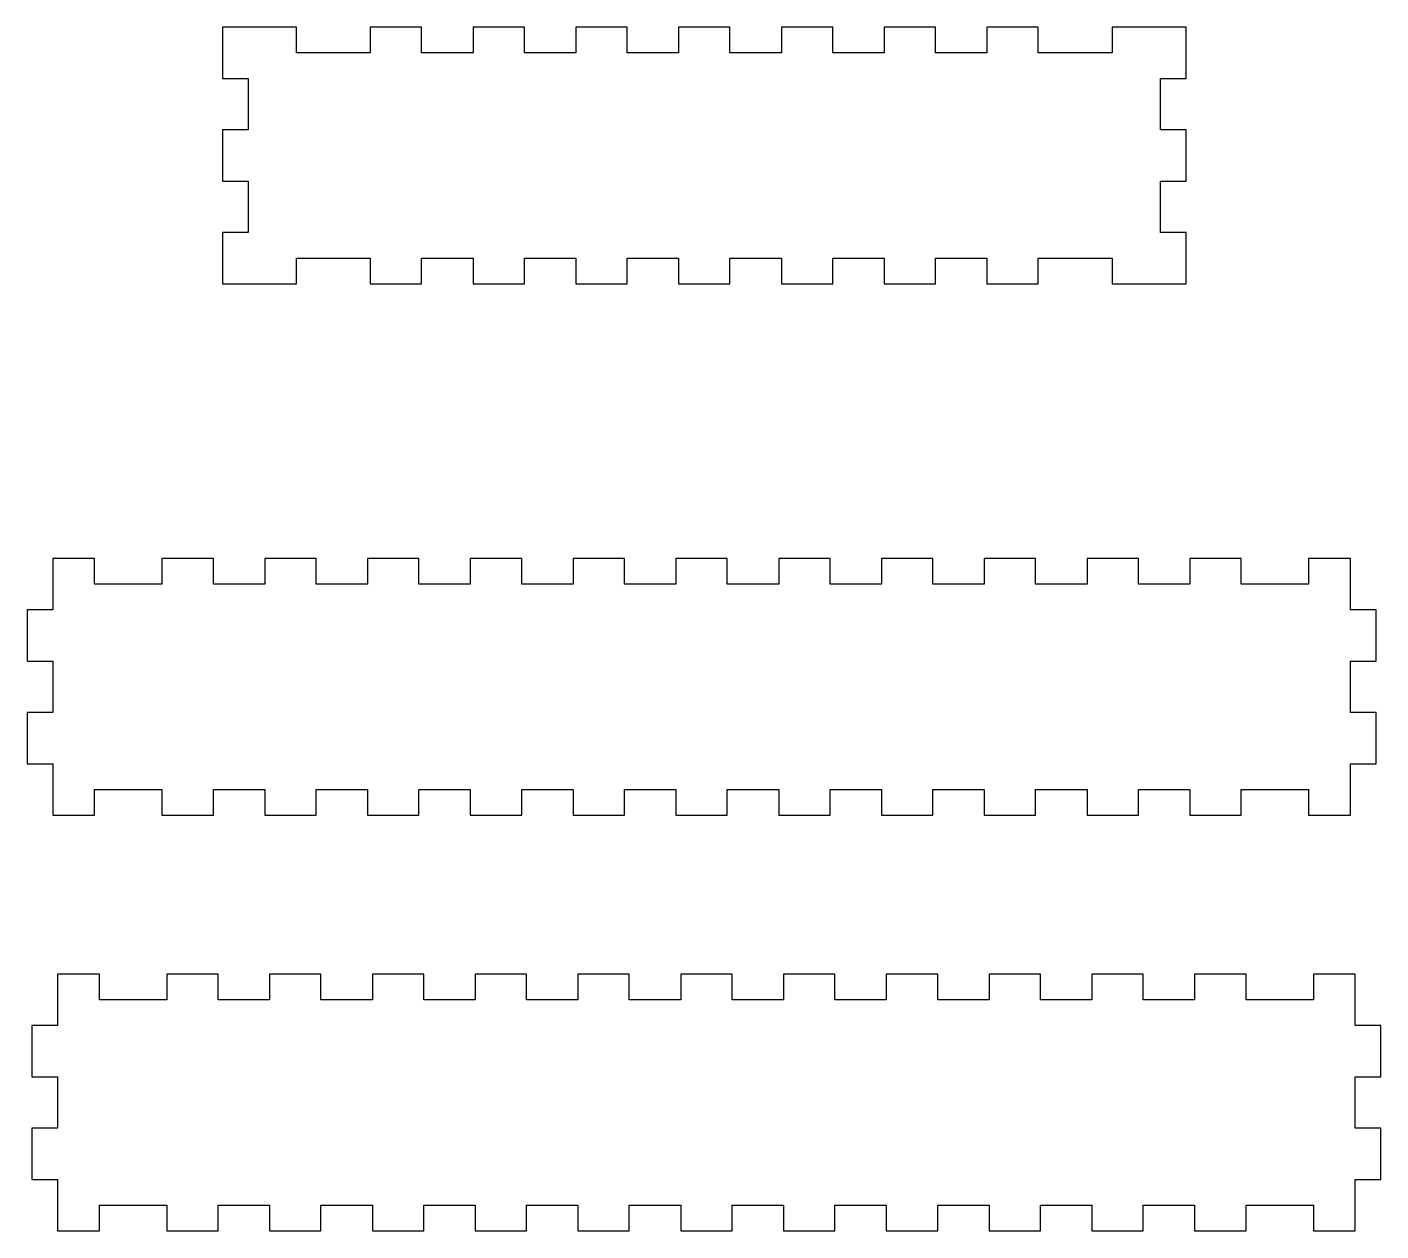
# Model space of a CAD drawing. Header units: millimetres. Extents: x -91 to 100, y -110 to 138.
# Drawn here: x -5.3 to 100.1, y 43.9 to 137.7 of the extents above; entities that cross this region are included whole.
import ezdxf

# ---------------------------------------------------------------- set-up
doc = ezdxf.new("R2010")
doc.units = ezdxf.units.MM
doc.header["$MEASUREMENT"] = 0
doc.layers.add('layer 1', color=7, linetype='Continuous')

msp = doc.modelspace()

# ---------------------------------------------------------------- linework, layer by layer
at = {"layer": 'layer 1', "lineweight": 25}
for points, knots in [([(9.8888, 137.7006), (9.8888, 137.7006), (15.6388, 137.7006), (15.6388, 137.7006), (15.6388, 137.7006), (15.6388, 137.7006), (15.6388, 135.7006), (15.6388, 135.7006), (15.6388, 135.7006), (15.6388, 135.7006), (21.3888, 135.7006), (21.3888, 135.7006), (21.3888, 135.7006), (21.3888, 135.7006), (21.3888, 137.7006), (21.3888, 137.7006), (21.3888, 137.7006), (21.3888, 137.7006), (25.3888, 137.7006), (25.3888, 137.7006), (25.3888, 137.7006), (25.3888, 137.7006), (25.3888, 135.7006), (25.3888, 135.7006), (25.3888, 135.7006), (25.3888, 135.7006), (29.3888, 135.7006), (29.3888, 135.7006), (29.3888, 135.7006), (29.3888, 135.7006), (29.3888, 137.7006), (29.3888, 137.7006), (29.3888, 137.7006), (29.3888, 137.7006), (33.3888, 137.7006), (33.3888, 137.7006), (33.3888, 137.7006), (33.3888, 137.7006), (33.3888, 135.7006), (33.3888, 135.7006), (33.3888, 135.7006), (33.3888, 135.7006), (37.3888, 135.7006), (37.3888, 135.7006), (37.3888, 135.7006), (37.3888, 135.7006), (37.3888, 137.7006), (37.3888, 137.7006), (37.3888, 137.7006), (37.3888, 137.7006), (41.3888, 137.7006), (41.3888, 137.7006), (41.3888, 137.7006), (41.3888, 137.7006), (41.3888, 135.7006), (41.3888, 135.7006), (41.3888, 135.7006), (41.3888, 135.7006), (45.3888, 135.7006), (45.3888, 135.7006), (45.3888, 135.7006), (45.3888, 135.7006), (45.3888, 137.7006), (45.3888, 137.7006), (45.3888, 137.7006), (45.3888, 137.7006), (49.3888, 137.7006), (49.3888, 137.7006), (49.3888, 137.7006), (49.3888, 137.7006), (49.3888, 135.7006), (49.3888, 135.7006), (49.3888, 135.7006), (49.3888, 135.7006), (53.3888, 135.7006), (53.3888, 135.7006), (53.3888, 135.7006), (53.3888, 135.7006), (53.3888, 137.7006), (53.3888, 137.7006), (53.3888, 137.7006), (53.3888, 137.7006), (57.3888, 137.7006), (57.3888, 137.7006), (57.3888, 137.7006), (57.3888, 137.7006), (57.3888, 135.7006), (57.3888, 135.7006), (57.3888, 135.7006), (57.3888, 135.7006), (61.3888, 135.7006), (61.3888, 135.7006), (61.3888, 135.7006), (61.3888, 135.7006), (61.3888, 137.7006), (61.3888, 137.7006), (61.3888, 137.7006), (61.3888, 137.7006), (65.3888, 137.7006), (65.3888, 137.7006), (65.3888, 137.7006), (65.3888, 137.7006), (65.3888, 135.7006), (65.3888, 135.7006), (65.3888, 135.7006), (65.3888, 135.7006), (69.3888, 135.7006), (69.3888, 135.7006), (69.3888, 135.7006), (69.3888, 135.7006), (69.3888, 137.7006), (69.3888, 137.7006), (69.3888, 137.7006), (69.3888, 137.7006), (73.3888, 137.7006), (73.3888, 137.7006), (73.3888, 137.7006), (73.3888, 137.7006), (73.3888, 135.7006), (73.3888, 135.7006), (73.3888, 135.7006), (73.3888, 135.7006), (79.1388, 135.7006), (79.1388, 135.7006), (79.1388, 135.7006), (79.1388, 135.7006), (79.1388, 137.7006), (79.1388, 137.7006), (79.1388, 137.7006), (79.1388, 137.7006), (84.8888, 137.7006), (84.8888, 137.7006), (84.8888, 137.7006), (84.8888, 137.7006), (84.8888, 133.7006), (84.8888, 133.7006), (84.8888, 133.7006), (84.8888, 133.7006), (82.8888, 133.7006), (82.8888, 133.7006), (82.8888, 133.7006), (82.8888, 133.7006), (82.8888, 129.7006), (82.8888, 129.7006), (82.8888, 129.7006), (82.8888, 129.7006), (84.8888, 129.7006), (84.8888, 129.7006), (84.8888, 129.7006), (84.8888, 129.7006), (84.8888, 125.7006), (84.8888, 125.7006), (84.8888, 125.7006), (84.8888, 125.7006), (82.8888, 125.7006), (82.8888, 125.7006), (82.8888, 125.7006), (82.8888, 125.7006), (82.8888, 121.7006), (82.8888, 121.7006), (82.8888, 121.7006), (82.8888, 121.7006), (84.8888, 121.7006), (84.8888, 121.7006), (84.8888, 121.7006), (84.8888, 121.7006), (84.8888, 117.7006), (84.8888, 117.7006), (84.8888, 117.7006), (84.8888, 117.7006), (79.1388, 117.7006), (79.1388, 117.7006), (79.1388, 117.7006), (79.1388, 117.7006), (79.1388, 119.7006), (79.1388, 119.7006), (79.1388, 119.7006), (79.1388, 119.7006), (73.3888, 119.7006), (73.3888, 119.7006), (73.3888, 119.7006), (73.3888, 119.7006), (73.3888, 117.7006), (73.3888, 117.7006), (73.3888, 117.7006), (73.3888, 117.7006), (69.3888, 117.7006), (69.3888, 117.7006), (69.3888, 117.7006), (69.3888, 117.7006), (69.3888, 119.7006), (69.3888, 119.7006), (69.3888, 119.7006), (69.3888, 119.7006), (65.3888, 119.7006), (65.3888, 119.7006), (65.3888, 119.7006), (65.3888, 119.7006), (65.3888, 117.7006), (65.3888, 117.7006), (65.3888, 117.7006), (65.3888, 117.7006), (61.3888, 117.7006), (61.3888, 117.7006), (61.3888, 117.7006), (61.3888, 117.7006), (61.3888, 119.7006), (61.3888, 119.7006), (61.3888, 119.7006), (61.3888, 119.7006), (57.3888, 119.7006), (57.3888, 119.7006), (57.3888, 119.7006), (57.3888, 119.7006), (57.3888, 117.7006), (57.3888, 117.7006), (57.3888, 117.7006), (57.3888, 117.7006), (53.3888, 117.7006), (53.3888, 117.7006), (53.3888, 117.7006), (53.3888, 117.7006), (53.3888, 119.7006), (53.3888, 119.7006), (53.3888, 119.7006), (53.3888, 119.7006), (49.3888, 119.7006), (49.3888, 119.7006), (49.3888, 119.7006), (49.3888, 119.7006), (49.3888, 117.7006), (49.3888, 117.7006), (49.3888, 117.7006), (49.3888, 117.7006), (45.3888, 117.7006), (45.3888, 117.7006), (45.3888, 117.7006), (45.3888, 117.7006), (45.3888, 119.7006), (45.3888, 119.7006), (45.3888, 119.7006), (45.3888, 119.7006), (41.3888, 119.7006), (41.3888, 119.7006), (41.3888, 119.7006), (41.3888, 119.7006), (41.3888, 117.7006), (41.3888, 117.7006), (41.3888, 117.7006), (41.3888, 117.7006), (37.3888, 117.7006), (37.3888, 117.7006), (37.3888, 117.7006), (37.3888, 117.7006), (37.3888, 119.7006), (37.3888, 119.7006), (37.3888, 119.7006), (37.3888, 119.7006), (33.3888, 119.7006), (33.3888, 119.7006), (33.3888, 119.7006), (33.3888, 119.7006), (33.3888, 117.7006), (33.3888, 117.7006), (33.3888, 117.7006), (33.3888, 117.7006), (29.3888, 117.7006), (29.3888, 117.7006), (29.3888, 117.7006), (29.3888, 117.7006), (29.3888, 119.7006), (29.3888, 119.7006), (29.3888, 119.7006), (29.3888, 119.7006), (25.3888, 119.7006), (25.3888, 119.7006), (25.3888, 119.7006), (25.3888, 119.7006), (25.3888, 117.7006), (25.3888, 117.7006), (25.3888, 117.7006), (25.3888, 117.7006), (21.3888, 117.7006), (21.3888, 117.7006), (21.3888, 117.7006), (21.3888, 117.7006), (21.3888, 119.7006), (21.3888, 119.7006), (21.3888, 119.7006), (21.3888, 119.7006), (15.6388, 119.7006), (15.6388, 119.7006), (15.6388, 119.7006), (15.6388, 119.7006), (15.6388, 117.7006), (15.6388, 117.7006), (15.6388, 117.7006), (15.6388, 117.7006), (9.8888, 117.7006), (9.8888, 117.7006), (9.8888, 117.7006), (9.8888, 117.7006), (9.8888, 121.7006), (9.8888, 121.7006), (9.8888, 121.7006), (9.8888, 121.7006), (11.8888, 121.7006), (11.8888, 121.7006), (11.8888, 121.7006), (11.8888, 121.7006), (11.8888, 125.7006), (11.8888, 125.7006), (11.8888, 125.7006), (11.8888, 125.7006), (9.8888, 125.7006), (9.8888, 125.7006), (9.8888, 125.7006), (9.8888, 125.7006), (9.8888, 129.7006), (9.8888, 129.7006), (9.8888, 129.7006), (9.8888, 129.7006), (11.8888, 129.7006), (11.8888, 129.7006), (11.8888, 129.7006), (11.8888, 129.7006), (11.8888, 133.7006), (11.8888, 133.7006), (11.8888, 133.7006), (11.8888, 133.7006), (9.8888, 133.7006), (9.8888, 133.7006), (9.8888, 133.7006), (9.8888, 133.7006), (9.8888, 137.7006), (9.8888, 137.7006)], [0, 0, 0, 0, 0.01190476, 0.01190476, 0.01190476, 0.01190476, 0.02380952, 0.02380952, 0.02380952, 0.02380952, 0.03571429, 0.03571429, 0.03571429, 0.03571429, 0.04761905, 0.04761905, 0.04761905, 0.04761905, 0.05952381, 0.05952381, 0.05952381, 0.05952381, 0.07142857, 0.07142857, 0.07142857, 0.07142857, 0.08333333, 0.08333333, 0.08333333, 0.08333333, 0.0952381, 0.0952381, 0.0952381, 0.0952381, 0.10714286, 0.10714286, 0.10714286, 0.10714286, 0.11904762, 0.11904762, 0.11904762, 0.11904762, 0.13095238, 0.13095238, 0.13095238, 0.13095238, 0.14285714, 0.14285714, 0.14285714, 0.14285714, 0.1547619, 0.1547619, 0.1547619, 0.1547619, 0.16666667, 0.16666667, 0.16666667, 0.16666667, 0.17857143, 0.17857143, 0.17857143, 0.17857143, 0.19047619, 0.19047619, 0.19047619, 0.19047619, 0.20238095, 0.20238095, 0.20238095, 0.20238095, 0.21428571, 0.21428571, 0.21428571, 0.21428571, 0.22619048, 0.22619048, 0.22619048, 0.22619048, 0.23809524, 0.23809524, 0.23809524, 0.23809524, 0.25, 0.25, 0.25, 0.25, 0.26190476, 0.26190476, 0.26190476, 0.26190476, 0.27380952, 0.27380952, 0.27380952, 0.27380952, 0.28571429, 0.28571429, 0.28571429, 0.28571429, 0.29761905, 0.29761905, 0.29761905, 0.29761905, 0.30952381, 0.30952381, 0.30952381, 0.30952381, 0.32142857, 0.32142857, 0.32142857, 0.32142857, 0.33333333, 0.33333333, 0.33333333, 0.33333333, 0.3452381, 0.3452381, 0.3452381, 0.3452381, 0.35714286, 0.35714286, 0.35714286, 0.35714286, 0.36904762, 0.36904762, 0.36904762, 0.36904762, 0.38095238, 0.38095238, 0.38095238, 0.38095238, 0.39285714, 0.39285714, 0.39285714, 0.39285714, 0.4047619, 0.4047619, 0.4047619, 0.4047619, 0.41666667, 0.41666667, 0.41666667, 0.41666667, 0.42857143, 0.42857143, 0.42857143, 0.42857143, 0.44047619, 0.44047619, 0.44047619, 0.44047619, 0.45238095, 0.45238095, 0.45238095, 0.45238095, 0.46428571, 0.46428571, 0.46428571, 0.46428571, 0.47619048, 0.47619048, 0.47619048, 0.47619048, 0.48809524, 0.48809524, 0.48809524, 0.48809524, 0.5, 0.5, 0.5, 0.5, 0.51190476, 0.51190476, 0.51190476, 0.51190476, 0.52380952, 0.52380952, 0.52380952, 0.52380952, 0.53571429, 0.53571429, 0.53571429, 0.53571429, 0.54761905, 0.54761905, 0.54761905, 0.54761905, 0.55952381, 0.55952381, 0.55952381, 0.55952381, 0.57142857, 0.57142857, 0.57142857, 0.57142857, 0.58333333, 0.58333333, 0.58333333, 0.58333333, 0.5952381, 0.5952381, 0.5952381, 0.5952381, 0.60714286, 0.60714286, 0.60714286, 0.60714286, 0.61904762, 0.61904762, 0.61904762, 0.61904762, 0.63095238, 0.63095238, 0.63095238, 0.63095238, 0.64285714, 0.64285714, 0.64285714, 0.64285714, 0.6547619, 0.6547619, 0.6547619, 0.6547619, 0.66666667, 0.66666667, 0.66666667, 0.66666667, 0.67857143, 0.67857143, 0.67857143, 0.67857143, 0.69047619, 0.69047619, 0.69047619, 0.69047619, 0.70238095, 0.70238095, 0.70238095, 0.70238095, 0.71428571, 0.71428571, 0.71428571, 0.71428571, 0.72619048, 0.72619048, 0.72619048, 0.72619048, 0.73809524, 0.73809524, 0.73809524, 0.73809524, 0.75, 0.75, 0.75, 0.75, 0.76190476, 0.76190476, 0.76190476, 0.76190476, 0.77380952, 0.77380952, 0.77380952, 0.77380952, 0.78571429, 0.78571429, 0.78571429, 0.78571429, 0.79761905, 0.79761905, 0.79761905, 0.79761905, 0.80952381, 0.80952381, 0.80952381, 0.80952381, 0.82142857, 0.82142857, 0.82142857, 0.82142857, 0.83333333, 0.83333333, 0.83333333, 0.83333333, 0.8452381, 0.8452381, 0.8452381, 0.8452381, 0.85714286, 0.85714286, 0.85714286, 0.85714286, 0.86904762, 0.86904762, 0.86904762, 0.86904762, 0.88095238, 0.88095238, 0.88095238, 0.88095238, 0.89285714, 0.89285714, 0.89285714, 0.89285714, 0.9047619, 0.9047619, 0.9047619, 0.9047619, 0.91666667, 0.91666667, 0.91666667, 0.91666667, 0.92857143, 0.92857143, 0.92857143, 0.92857143, 0.94047619, 0.94047619, 0.94047619, 0.94047619, 0.95238095, 0.95238095, 0.95238095, 0.95238095, 0.96428571, 0.96428571, 0.96428571, 0.96428571, 0.97619048, 0.97619048, 0.97619048, 0.97619048, 0.98809524, 0.98809524, 0.98809524, 0.98809524, 1, 1, 1, 1]), ([(-3.3199, 96.3198), (-3.3199, 96.3198), (-0.0699, 96.3198), (-0.0699, 96.3198), (-0.0699, 96.3198), (-0.0699, 96.3198), (-0.0699, 94.3198), (-0.0699, 94.3198), (-0.0699, 94.3198), (-0.0699, 94.3198), (5.1801, 94.3198), (5.1801, 94.3198), (5.1801, 94.3198), (5.1801, 94.3198), (5.1801, 96.3198), (5.1801, 96.3198), (5.1801, 96.3198), (5.1801, 96.3198), (9.1801, 96.3198), (9.1801, 96.3198), (9.1801, 96.3198), (9.1801, 96.3198), (9.1801, 94.3198), (9.1801, 94.3198), (9.1801, 94.3198), (9.1801, 94.3198), (13.1801, 94.3198), (13.1801, 94.3198), (13.1801, 94.3198), (13.1801, 94.3198), (13.1801, 96.3198), (13.1801, 96.3198), (13.1801, 96.3198), (13.1801, 96.3198), (17.1801, 96.3198), (17.1801, 96.3198), (17.1801, 96.3198), (17.1801, 96.3198), (17.1801, 94.3198), (17.1801, 94.3198), (17.1801, 94.3198), (17.1801, 94.3198), (21.1801, 94.3198), (21.1801, 94.3198), (21.1801, 94.3198), (21.1801, 94.3198), (21.1801, 96.3198), (21.1801, 96.3198), (21.1801, 96.3198), (21.1801, 96.3198), (25.1801, 96.3198), (25.1801, 96.3198), (25.1801, 96.3198), (25.1801, 96.3198), (25.1801, 94.3198), (25.1801, 94.3198), (25.1801, 94.3198), (25.1801, 94.3198), (29.1801, 94.3198), (29.1801, 94.3198), (29.1801, 94.3198), (29.1801, 94.3198), (29.1801, 96.3198), (29.1801, 96.3198), (29.1801, 96.3198), (29.1801, 96.3198), (33.1801, 96.3198), (33.1801, 96.3198), (33.1801, 96.3198), (33.1801, 96.3198), (33.1801, 94.3198), (33.1801, 94.3198), (33.1801, 94.3198), (33.1801, 94.3198), (37.1801, 94.3198), (37.1801, 94.3198), (37.1801, 94.3198), (37.1801, 94.3198), (37.1801, 96.3198), (37.1801, 96.3198), (37.1801, 96.3198), (37.1801, 96.3198), (41.1801, 96.3198), (41.1801, 96.3198), (41.1801, 96.3198), (41.1801, 96.3198), (41.1801, 94.3198), (41.1801, 94.3198), (41.1801, 94.3198), (41.1801, 94.3198), (45.1801, 94.3198), (45.1801, 94.3198), (45.1801, 94.3198), (45.1801, 94.3198), (45.1801, 96.3198), (45.1801, 96.3198), (45.1801, 96.3198), (45.1801, 96.3198), (49.1801, 96.3198), (49.1801, 96.3198), (49.1801, 96.3198), (49.1801, 96.3198), (49.1801, 94.3198), (49.1801, 94.3198), (49.1801, 94.3198), (49.1801, 94.3198), (53.1801, 94.3198), (53.1801, 94.3198), (53.1801, 94.3198), (53.1801, 94.3198), (53.1801, 96.3198), (53.1801, 96.3198), (53.1801, 96.3198), (53.1801, 96.3198), (57.1801, 96.3198), (57.1801, 96.3198), (57.1801, 96.3198), (57.1801, 96.3198), (57.1801, 94.3198), (57.1801, 94.3198), (57.1801, 94.3198), (57.1801, 94.3198), (61.1801, 94.3198), (61.1801, 94.3198), (61.1801, 94.3198), (61.1801, 94.3198), (61.1801, 96.3198), (61.1801, 96.3198), (61.1801, 96.3198), (61.1801, 96.3198), (65.1801, 96.3198), (65.1801, 96.3198), (65.1801, 96.3198), (65.1801, 96.3198), (65.1801, 94.3198), (65.1801, 94.3198), (65.1801, 94.3198), (65.1801, 94.3198), (69.1801, 94.3198), (69.1801, 94.3198), (69.1801, 94.3198), (69.1801, 94.3198), (69.1801, 96.3198), (69.1801, 96.3198), (69.1801, 96.3198), (69.1801, 96.3198), (73.1801, 96.3198), (73.1801, 96.3198), (73.1801, 96.3198), (73.1801, 96.3198), (73.1801, 94.3198), (73.1801, 94.3198), (73.1801, 94.3198), (73.1801, 94.3198), (77.1801, 94.3198), (77.1801, 94.3198), (77.1801, 94.3198), (77.1801, 94.3198), (77.1801, 96.3198), (77.1801, 96.3198), (77.1801, 96.3198), (77.1801, 96.3198), (81.1801, 96.3198), (81.1801, 96.3198), (81.1801, 96.3198), (81.1801, 96.3198), (81.1801, 94.3198), (81.1801, 94.3198), (81.1801, 94.3198), (81.1801, 94.3198), (85.1801, 94.3198), (85.1801, 94.3198), (85.1801, 94.3198), (85.1801, 94.3198), (85.1801, 96.3198), (85.1801, 96.3198), (85.1801, 96.3198), (85.1801, 96.3198), (89.1801, 96.3198), (89.1801, 96.3198), (89.1801, 96.3198), (89.1801, 96.3198), (89.1801, 94.3198), (89.1801, 94.3198), (89.1801, 94.3198), (89.1801, 94.3198), (94.4301, 94.3198), (94.4301, 94.3198), (94.4301, 94.3198), (94.4301, 94.3198), (94.4301, 96.3198), (94.4301, 96.3198), (94.4301, 96.3198), (94.4301, 96.3198), (97.6801, 96.3198), (97.6801, 96.3198), (97.6801, 96.3198), (97.6801, 96.3198), (97.6801, 92.3198), (97.6801, 92.3198), (97.6801, 92.3198), (97.6801, 92.3198), (99.6801, 92.3198), (99.6801, 92.3198), (99.6801, 92.3198), (99.6801, 92.3198), (99.6801, 88.3198), (99.6801, 88.3198), (99.6801, 88.3198), (99.6801, 88.3198), (97.6801, 88.3198), (97.6801, 88.3198), (97.6801, 88.3198), (97.6801, 88.3198), (97.6801, 84.3198), (97.6801, 84.3198), (97.6801, 84.3198), (97.6801, 84.3198), (99.6801, 84.3198), (99.6801, 84.3198), (99.6801, 84.3198), (99.6801, 84.3198), (99.6801, 80.3198), (99.6801, 80.3198), (99.6801, 80.3198), (99.6801, 80.3198), (97.6801, 80.3198), (97.6801, 80.3198), (97.6801, 80.3198), (97.6801, 80.3198), (97.6801, 76.3198), (97.6801, 76.3198), (97.6801, 76.3198), (97.6801, 76.3198), (94.4301, 76.3198), (94.4301, 76.3198), (94.4301, 76.3198), (94.4301, 76.3198), (94.4301, 78.3198), (94.4301, 78.3198), (94.4301, 78.3198), (94.4301, 78.3198), (89.1801, 78.3198), (89.1801, 78.3198), (89.1801, 78.3198), (89.1801, 78.3198), (89.1801, 76.3198), (89.1801, 76.3198), (89.1801, 76.3198), (89.1801, 76.3198), (85.1801, 76.3198), (85.1801, 76.3198), (85.1801, 76.3198), (85.1801, 76.3198), (85.1801, 78.3198), (85.1801, 78.3198), (85.1801, 78.3198), (85.1801, 78.3198), (81.1801, 78.3198), (81.1801, 78.3198), (81.1801, 78.3198), (81.1801, 78.3198), (81.1801, 76.3198), (81.1801, 76.3198), (81.1801, 76.3198), (81.1801, 76.3198), (77.1801, 76.3198), (77.1801, 76.3198), (77.1801, 76.3198), (77.1801, 76.3198), (77.1801, 78.3198), (77.1801, 78.3198), (77.1801, 78.3198), (77.1801, 78.3198), (73.1801, 78.3198), (73.1801, 78.3198), (73.1801, 78.3198), (73.1801, 78.3198), (73.1801, 76.3198), (73.1801, 76.3198), (73.1801, 76.3198), (73.1801, 76.3198), (69.1801, 76.3198), (69.1801, 76.3198), (69.1801, 76.3198), (69.1801, 76.3198), (69.1801, 78.3198), (69.1801, 78.3198), (69.1801, 78.3198), (69.1801, 78.3198), (65.1801, 78.3198), (65.1801, 78.3198), (65.1801, 78.3198), (65.1801, 78.3198), (65.1801, 76.3198), (65.1801, 76.3198), (65.1801, 76.3198), (65.1801, 76.3198), (61.1801, 76.3198), (61.1801, 76.3198), (61.1801, 76.3198), (61.1801, 76.3198), (61.1801, 78.3198), (61.1801, 78.3198), (61.1801, 78.3198), (61.1801, 78.3198), (57.1801, 78.3198), (57.1801, 78.3198), (57.1801, 78.3198), (57.1801, 78.3198), (57.1801, 76.3198), (57.1801, 76.3198), (57.1801, 76.3198), (57.1801, 76.3198), (53.1801, 76.3198), (53.1801, 76.3198), (53.1801, 76.3198), (53.1801, 76.3198), (53.1801, 78.3198), (53.1801, 78.3198), (53.1801, 78.3198), (53.1801, 78.3198), (49.1801, 78.3198), (49.1801, 78.3198), (49.1801, 78.3198), (49.1801, 78.3198), (49.1801, 76.3198), (49.1801, 76.3198), (49.1801, 76.3198), (49.1801, 76.3198), (45.1801, 76.3198), (45.1801, 76.3198), (45.1801, 76.3198), (45.1801, 76.3198), (45.1801, 78.3198), (45.1801, 78.3198), (45.1801, 78.3198), (45.1801, 78.3198), (41.1801, 78.3198), (41.1801, 78.3198), (41.1801, 78.3198), (41.1801, 78.3198), (41.1801, 76.3198), (41.1801, 76.3198), (41.1801, 76.3198), (41.1801, 76.3198), (37.1801, 76.3198), (37.1801, 76.3198), (37.1801, 76.3198), (37.1801, 76.3198), (37.1801, 78.3198), (37.1801, 78.3198), (37.1801, 78.3198), (37.1801, 78.3198), (33.1801, 78.3198), (33.1801, 78.3198), (33.1801, 78.3198), (33.1801, 78.3198), (33.1801, 76.3198), (33.1801, 76.3198), (33.1801, 76.3198), (33.1801, 76.3198), (29.1801, 76.3198), (29.1801, 76.3198), (29.1801, 76.3198), (29.1801, 76.3198), (29.1801, 78.3198), (29.1801, 78.3198), (29.1801, 78.3198), (29.1801, 78.3198), (25.1801, 78.3198), (25.1801, 78.3198), (25.1801, 78.3198), (25.1801, 78.3198), (25.1801, 76.3198), (25.1801, 76.3198), (25.1801, 76.3198), (25.1801, 76.3198), (21.1801, 76.3198), (21.1801, 76.3198), (21.1801, 76.3198), (21.1801, 76.3198), (21.1801, 78.3198), (21.1801, 78.3198), (21.1801, 78.3198), (21.1801, 78.3198), (17.1801, 78.3198), (17.1801, 78.3198), (17.1801, 78.3198), (17.1801, 78.3198), (17.1801, 76.3198), (17.1801, 76.3198), (17.1801, 76.3198), (17.1801, 76.3198), (13.1801, 76.3198), (13.1801, 76.3198), (13.1801, 76.3198), (13.1801, 76.3198), (13.1801, 78.3198), (13.1801, 78.3198), (13.1801, 78.3198), (13.1801, 78.3198), (9.1801, 78.3198), (9.1801, 78.3198), (9.1801, 78.3198), (9.1801, 78.3198), (9.1801, 76.3198), (9.1801, 76.3198), (9.1801, 76.3198), (9.1801, 76.3198), (5.1801, 76.3198), (5.1801, 76.3198), (5.1801, 76.3198), (5.1801, 76.3198), (5.1801, 78.3198), (5.1801, 78.3198), (5.1801, 78.3198), (5.1801, 78.3198), (-0.0699, 78.3198), (-0.0699, 78.3198), (-0.0699, 78.3198), (-0.0699, 78.3198), (-0.0699, 76.3198), (-0.0699, 76.3198), (-0.0699, 76.3198), (-0.0699, 76.3198), (-3.3199, 76.3198), (-3.3199, 76.3198), (-3.3199, 76.3198), (-3.3199, 76.3198), (-3.3199, 80.3198), (-3.3199, 80.3198), (-3.3199, 80.3198), (-3.3199, 80.3198), (-5.3199, 80.3198), (-5.3199, 80.3198), (-5.3199, 80.3198), (-5.3199, 80.3198), (-5.3199, 84.3198), (-5.3199, 84.3198), (-5.3199, 84.3198), (-5.3199, 84.3198), (-3.3199, 84.3198), (-3.3199, 84.3198), (-3.3199, 84.3198), (-3.3199, 84.3198), (-3.3199, 88.3198), (-3.3199, 88.3198), (-3.3199, 88.3198), (-3.3199, 88.3198), (-5.3199, 88.3198), (-5.3199, 88.3198), (-5.3199, 88.3198), (-5.3199, 88.3198), (-5.3199, 92.3198), (-5.3199, 92.3198), (-5.3199, 92.3198), (-5.3199, 92.3198), (-3.3199, 92.3198), (-3.3199, 92.3198), (-3.3199, 92.3198), (-3.3199, 92.3198), (-3.3199, 96.3198), (-3.3199, 96.3198)], [0, 0, 0, 0, 0.00862069, 0.00862069, 0.00862069, 0.00862069, 0.01724138, 0.01724138, 0.01724138, 0.01724138, 0.02586207, 0.02586207, 0.02586207, 0.02586207, 0.03448276, 0.03448276, 0.03448276, 0.03448276, 0.04310345, 0.04310345, 0.04310345, 0.04310345, 0.05172414, 0.05172414, 0.05172414, 0.05172414, 0.06034483, 0.06034483, 0.06034483, 0.06034483, 0.06896552, 0.06896552, 0.06896552, 0.06896552, 0.07758621, 0.07758621, 0.07758621, 0.07758621, 0.0862069, 0.0862069, 0.0862069, 0.0862069, 0.09482759, 0.09482759, 0.09482759, 0.09482759, 0.10344828, 0.10344828, 0.10344828, 0.10344828, 0.11206897, 0.11206897, 0.11206897, 0.11206897, 0.12068966, 0.12068966, 0.12068966, 0.12068966, 0.12931034, 0.12931034, 0.12931034, 0.12931034, 0.13793103, 0.13793103, 0.13793103, 0.13793103, 0.14655172, 0.14655172, 0.14655172, 0.14655172, 0.15517241, 0.15517241, 0.15517241, 0.15517241, 0.1637931, 0.1637931, 0.1637931, 0.1637931, 0.17241379, 0.17241379, 0.17241379, 0.17241379, 0.18103448, 0.18103448, 0.18103448, 0.18103448, 0.18965517, 0.18965517, 0.18965517, 0.18965517, 0.19827586, 0.19827586, 0.19827586, 0.19827586, 0.20689655, 0.20689655, 0.20689655, 0.20689655, 0.21551724, 0.21551724, 0.21551724, 0.21551724, 0.22413793, 0.22413793, 0.22413793, 0.22413793, 0.23275862, 0.23275862, 0.23275862, 0.23275862, 0.24137931, 0.24137931, 0.24137931, 0.24137931, 0.25, 0.25, 0.25, 0.25, 0.25862069, 0.25862069, 0.25862069, 0.25862069, 0.26724138, 0.26724138, 0.26724138, 0.26724138, 0.27586207, 0.27586207, 0.27586207, 0.27586207, 0.28448276, 0.28448276, 0.28448276, 0.28448276, 0.29310345, 0.29310345, 0.29310345, 0.29310345, 0.30172414, 0.30172414, 0.30172414, 0.30172414, 0.31034483, 0.31034483, 0.31034483, 0.31034483, 0.31896552, 0.31896552, 0.31896552, 0.31896552, 0.32758621, 0.32758621, 0.32758621, 0.32758621, 0.3362069, 0.3362069, 0.3362069, 0.3362069, 0.34482759, 0.34482759, 0.34482759, 0.34482759, 0.35344828, 0.35344828, 0.35344828, 0.35344828, 0.36206897, 0.36206897, 0.36206897, 0.36206897, 0.37068966, 0.37068966, 0.37068966, 0.37068966, 0.37931034, 0.37931034, 0.37931034, 0.37931034, 0.38793103, 0.38793103, 0.38793103, 0.38793103, 0.39655172, 0.39655172, 0.39655172, 0.39655172, 0.40517241, 0.40517241, 0.40517241, 0.40517241, 0.4137931, 0.4137931, 0.4137931, 0.4137931, 0.42241379, 0.42241379, 0.42241379, 0.42241379, 0.43103448, 0.43103448, 0.43103448, 0.43103448, 0.43965517, 0.43965517, 0.43965517, 0.43965517, 0.44827586, 0.44827586, 0.44827586, 0.44827586, 0.45689655, 0.45689655, 0.45689655, 0.45689655, 0.46551724, 0.46551724, 0.46551724, 0.46551724, 0.47413793, 0.47413793, 0.47413793, 0.47413793, 0.48275862, 0.48275862, 0.48275862, 0.48275862, 0.49137931, 0.49137931, 0.49137931, 0.49137931, 0.5, 0.5, 0.5, 0.5, 0.50862069, 0.50862069, 0.50862069, 0.50862069, 0.51724138, 0.51724138, 0.51724138, 0.51724138, 0.52586207, 0.52586207, 0.52586207, 0.52586207, 0.53448276, 0.53448276, 0.53448276, 0.53448276, 0.54310345, 0.54310345, 0.54310345, 0.54310345, 0.55172414, 0.55172414, 0.55172414, 0.55172414, 0.56034483, 0.56034483, 0.56034483, 0.56034483, 0.56896552, 0.56896552, 0.56896552, 0.56896552, 0.57758621, 0.57758621, 0.57758621, 0.57758621, 0.5862069, 0.5862069, 0.5862069, 0.5862069, 0.59482759, 0.59482759, 0.59482759, 0.59482759, 0.60344828, 0.60344828, 0.60344828, 0.60344828, 0.61206897, 0.61206897, 0.61206897, 0.61206897, 0.62068966, 0.62068966, 0.62068966, 0.62068966, 0.62931034, 0.62931034, 0.62931034, 0.62931034, 0.63793103, 0.63793103, 0.63793103, 0.63793103, 0.64655172, 0.64655172, 0.64655172, 0.64655172, 0.65517241, 0.65517241, 0.65517241, 0.65517241, 0.6637931, 0.6637931, 0.6637931, 0.6637931, 0.67241379, 0.67241379, 0.67241379, 0.67241379, 0.68103448, 0.68103448, 0.68103448, 0.68103448, 0.68965517, 0.68965517, 0.68965517, 0.68965517, 0.69827586, 0.69827586, 0.69827586, 0.69827586, 0.70689655, 0.70689655, 0.70689655, 0.70689655, 0.71551724, 0.71551724, 0.71551724, 0.71551724, 0.72413793, 0.72413793, 0.72413793, 0.72413793, 0.73275862, 0.73275862, 0.73275862, 0.73275862, 0.74137931, 0.74137931, 0.74137931, 0.74137931, 0.75, 0.75, 0.75, 0.75, 0.75862069, 0.75862069, 0.75862069, 0.75862069, 0.76724138, 0.76724138, 0.76724138, 0.76724138, 0.77586207, 0.77586207, 0.77586207, 0.77586207, 0.78448276, 0.78448276, 0.78448276, 0.78448276, 0.79310345, 0.79310345, 0.79310345, 0.79310345, 0.80172414, 0.80172414, 0.80172414, 0.80172414, 0.81034483, 0.81034483, 0.81034483, 0.81034483, 0.81896552, 0.81896552, 0.81896552, 0.81896552, 0.82758621, 0.82758621, 0.82758621, 0.82758621, 0.8362069, 0.8362069, 0.8362069, 0.8362069, 0.84482759, 0.84482759, 0.84482759, 0.84482759, 0.85344828, 0.85344828, 0.85344828, 0.85344828, 0.86206897, 0.86206897, 0.86206897, 0.86206897, 0.87068966, 0.87068966, 0.87068966, 0.87068966, 0.87931034, 0.87931034, 0.87931034, 0.87931034, 0.88793103, 0.88793103, 0.88793103, 0.88793103, 0.89655172, 0.89655172, 0.89655172, 0.89655172, 0.90517241, 0.90517241, 0.90517241, 0.90517241, 0.9137931, 0.9137931, 0.9137931, 0.9137931, 0.92241379, 0.92241379, 0.92241379, 0.92241379, 0.93103448, 0.93103448, 0.93103448, 0.93103448, 0.93965517, 0.93965517, 0.93965517, 0.93965517, 0.94827586, 0.94827586, 0.94827586, 0.94827586, 0.95689655, 0.95689655, 0.95689655, 0.95689655, 0.96551724, 0.96551724, 0.96551724, 0.96551724, 0.97413793, 0.97413793, 0.97413793, 0.97413793, 0.98275862, 0.98275862, 0.98275862, 0.98275862, 0.99137931, 0.99137931, 0.99137931, 0.99137931, 1, 1, 1, 1]), ([(-2.9455, 63.9454), (-2.9455, 63.9454), (0.3045, 63.9454), (0.3045, 63.9454), (0.3045, 63.9454), (0.3045, 63.9454), (0.3045, 61.9454), (0.3045, 61.9454), (0.3045, 61.9454), (0.3045, 61.9454), (5.5545, 61.9454), (5.5545, 61.9454), (5.5545, 61.9454), (5.5545, 61.9454), (5.5545, 63.9454), (5.5545, 63.9454), (5.5545, 63.9454), (5.5545, 63.9454), (9.5545, 63.9454), (9.5545, 63.9454), (9.5545, 63.9454), (9.5545, 63.9454), (9.5545, 61.9454), (9.5545, 61.9454), (9.5545, 61.9454), (9.5545, 61.9454), (13.5545, 61.9454), (13.5545, 61.9454), (13.5545, 61.9454), (13.5545, 61.9454), (13.5545, 63.9454), (13.5545, 63.9454), (13.5545, 63.9454), (13.5545, 63.9454), (17.5545, 63.9454), (17.5545, 63.9454), (17.5545, 63.9454), (17.5545, 63.9454), (17.5545, 61.9454), (17.5545, 61.9454), (17.5545, 61.9454), (17.5545, 61.9454), (21.5545, 61.9454), (21.5545, 61.9454), (21.5545, 61.9454), (21.5545, 61.9454), (21.5545, 63.9454), (21.5545, 63.9454), (21.5545, 63.9454), (21.5545, 63.9454), (25.5545, 63.9454), (25.5545, 63.9454), (25.5545, 63.9454), (25.5545, 63.9454), (25.5545, 61.9454), (25.5545, 61.9454), (25.5545, 61.9454), (25.5545, 61.9454), (29.5545, 61.9454), (29.5545, 61.9454), (29.5545, 61.9454), (29.5545, 61.9454), (29.5545, 63.9454), (29.5545, 63.9454), (29.5545, 63.9454), (29.5545, 63.9454), (33.5545, 63.9454), (33.5545, 63.9454), (33.5545, 63.9454), (33.5545, 63.9454), (33.5545, 61.9454), (33.5545, 61.9454), (33.5545, 61.9454), (33.5545, 61.9454), (37.5545, 61.9454), (37.5545, 61.9454), (37.5545, 61.9454), (37.5545, 61.9454), (37.5545, 63.9454), (37.5545, 63.9454), (37.5545, 63.9454), (37.5545, 63.9454), (41.5545, 63.9454), (41.5545, 63.9454), (41.5545, 63.9454), (41.5545, 63.9454), (41.5545, 61.9454), (41.5545, 61.9454), (41.5545, 61.9454), (41.5545, 61.9454), (45.5545, 61.9454), (45.5545, 61.9454), (45.5545, 61.9454), (45.5545, 61.9454), (45.5545, 63.9454), (45.5545, 63.9454), (45.5545, 63.9454), (45.5545, 63.9454), (49.5545, 63.9454), (49.5545, 63.9454), (49.5545, 63.9454), (49.5545, 63.9454), (49.5545, 61.9454), (49.5545, 61.9454), (49.5545, 61.9454), (49.5545, 61.9454), (53.5545, 61.9454), (53.5545, 61.9454), (53.5545, 61.9454), (53.5545, 61.9454), (53.5545, 63.9454), (53.5545, 63.9454), (53.5545, 63.9454), (53.5545, 63.9454), (57.5545, 63.9454), (57.5545, 63.9454), (57.5545, 63.9454), (57.5545, 63.9454), (57.5545, 61.9454), (57.5545, 61.9454), (57.5545, 61.9454), (57.5545, 61.9454), (61.5545, 61.9454), (61.5545, 61.9454), (61.5545, 61.9454), (61.5545, 61.9454), (61.5545, 63.9454), (61.5545, 63.9454), (61.5545, 63.9454), (61.5545, 63.9454), (65.5545, 63.9454), (65.5545, 63.9454), (65.5545, 63.9454), (65.5545, 63.9454), (65.5545, 61.9454), (65.5545, 61.9454), (65.5545, 61.9454), (65.5545, 61.9454), (69.5545, 61.9454), (69.5545, 61.9454), (69.5545, 61.9454), (69.5545, 61.9454), (69.5545, 63.9454), (69.5545, 63.9454), (69.5545, 63.9454), (69.5545, 63.9454), (73.5545, 63.9454), (73.5545, 63.9454), (73.5545, 63.9454), (73.5545, 63.9454), (73.5545, 61.9454), (73.5545, 61.9454), (73.5545, 61.9454), (73.5545, 61.9454), (77.5545, 61.9454), (77.5545, 61.9454), (77.5545, 61.9454), (77.5545, 61.9454), (77.5545, 63.9454), (77.5545, 63.9454), (77.5545, 63.9454), (77.5545, 63.9454), (81.5545, 63.9454), (81.5545, 63.9454), (81.5545, 63.9454), (81.5545, 63.9454), (81.5545, 61.9454), (81.5545, 61.9454), (81.5545, 61.9454), (81.5545, 61.9454), (85.5545, 61.9454), (85.5545, 61.9454), (85.5545, 61.9454), (85.5545, 61.9454), (85.5545, 63.9454), (85.5545, 63.9454), (85.5545, 63.9454), (85.5545, 63.9454), (89.5545, 63.9454), (89.5545, 63.9454), (89.5545, 63.9454), (89.5545, 63.9454), (89.5545, 61.9454), (89.5545, 61.9454), (89.5545, 61.9454), (89.5545, 61.9454), (94.8045, 61.9454), (94.8045, 61.9454), (94.8045, 61.9454), (94.8045, 61.9454), (94.8045, 63.9454), (94.8045, 63.9454), (94.8045, 63.9454), (94.8045, 63.9454), (98.0545, 63.9454), (98.0545, 63.9454), (98.0545, 63.9454), (98.0545, 63.9454), (98.0545, 59.9454), (98.0545, 59.9454), (98.0545, 59.9454), (98.0545, 59.9454), (100.0545, 59.9454), (100.0545, 59.9454), (100.0545, 59.9454), (100.0545, 59.9454), (100.0545, 55.9454), (100.0545, 55.9454), (100.0545, 55.9454), (100.0545, 55.9454), (98.0545, 55.9454), (98.0545, 55.9454), (98.0545, 55.9454), (98.0545, 55.9454), (98.0545, 51.9454), (98.0545, 51.9454), (98.0545, 51.9454), (98.0545, 51.9454), (100.0545, 51.9454), (100.0545, 51.9454), (100.0545, 51.9454), (100.0545, 51.9454), (100.0545, 47.9454), (100.0545, 47.9454), (100.0545, 47.9454), (100.0545, 47.9454), (98.0545, 47.9454), (98.0545, 47.9454), (98.0545, 47.9454), (98.0545, 47.9454), (98.0545, 43.9454), (98.0545, 43.9454), (98.0545, 43.9454), (98.0545, 43.9454), (94.8045, 43.9454), (94.8045, 43.9454), (94.8045, 43.9454), (94.8045, 43.9454), (94.8045, 45.9454), (94.8045, 45.9454), (94.8045, 45.9454), (94.8045, 45.9454), (89.5545, 45.9454), (89.5545, 45.9454), (89.5545, 45.9454), (89.5545, 45.9454), (89.5545, 43.9454), (89.5545, 43.9454), (89.5545, 43.9454), (89.5545, 43.9454), (85.5545, 43.9454), (85.5545, 43.9454), (85.5545, 43.9454), (85.5545, 43.9454), (85.5545, 45.9454), (85.5545, 45.9454), (85.5545, 45.9454), (85.5545, 45.9454), (81.5545, 45.9454), (81.5545, 45.9454), (81.5545, 45.9454), (81.5545, 45.9454), (81.5545, 43.9454), (81.5545, 43.9454), (81.5545, 43.9454), (81.5545, 43.9454), (77.5545, 43.9454), (77.5545, 43.9454), (77.5545, 43.9454), (77.5545, 43.9454), (77.5545, 45.9454), (77.5545, 45.9454), (77.5545, 45.9454), (77.5545, 45.9454), (73.5545, 45.9454), (73.5545, 45.9454), (73.5545, 45.9454), (73.5545, 45.9454), (73.5545, 43.9454), (73.5545, 43.9454), (73.5545, 43.9454), (73.5545, 43.9454), (69.5545, 43.9454), (69.5545, 43.9454), (69.5545, 43.9454), (69.5545, 43.9454), (69.5545, 45.9454), (69.5545, 45.9454), (69.5545, 45.9454), (69.5545, 45.9454), (65.5545, 45.9454), (65.5545, 45.9454), (65.5545, 45.9454), (65.5545, 45.9454), (65.5545, 43.9454), (65.5545, 43.9454), (65.5545, 43.9454), (65.5545, 43.9454), (61.5545, 43.9454), (61.5545, 43.9454), (61.5545, 43.9454), (61.5545, 43.9454), (61.5545, 45.9454), (61.5545, 45.9454), (61.5545, 45.9454), (61.5545, 45.9454), (57.5545, 45.9454), (57.5545, 45.9454), (57.5545, 45.9454), (57.5545, 45.9454), (57.5545, 43.9454), (57.5545, 43.9454), (57.5545, 43.9454), (57.5545, 43.9454), (53.5545, 43.9454), (53.5545, 43.9454), (53.5545, 43.9454), (53.5545, 43.9454), (53.5545, 45.9454), (53.5545, 45.9454), (53.5545, 45.9454), (53.5545, 45.9454), (49.5545, 45.9454), (49.5545, 45.9454), (49.5545, 45.9454), (49.5545, 45.9454), (49.5545, 43.9454), (49.5545, 43.9454), (49.5545, 43.9454), (49.5545, 43.9454), (45.5545, 43.9454), (45.5545, 43.9454), (45.5545, 43.9454), (45.5545, 43.9454), (45.5545, 45.9454), (45.5545, 45.9454), (45.5545, 45.9454), (45.5545, 45.9454), (41.5545, 45.9454), (41.5545, 45.9454), (41.5545, 45.9454), (41.5545, 45.9454), (41.5545, 43.9454), (41.5545, 43.9454), (41.5545, 43.9454), (41.5545, 43.9454), (37.5545, 43.9454), (37.5545, 43.9454), (37.5545, 43.9454), (37.5545, 43.9454), (37.5545, 45.9454), (37.5545, 45.9454), (37.5545, 45.9454), (37.5545, 45.9454), (33.5545, 45.9454), (33.5545, 45.9454), (33.5545, 45.9454), (33.5545, 45.9454), (33.5545, 43.9454), (33.5545, 43.9454), (33.5545, 43.9454), (33.5545, 43.9454), (29.5545, 43.9454), (29.5545, 43.9454), (29.5545, 43.9454), (29.5545, 43.9454), (29.5545, 45.9454), (29.5545, 45.9454), (29.5545, 45.9454), (29.5545, 45.9454), (25.5545, 45.9454), (25.5545, 45.9454), (25.5545, 45.9454), (25.5545, 45.9454), (25.5545, 43.9454), (25.5545, 43.9454), (25.5545, 43.9454), (25.5545, 43.9454), (21.5545, 43.9454), (21.5545, 43.9454), (21.5545, 43.9454), (21.5545, 43.9454), (21.5545, 45.9454), (21.5545, 45.9454), (21.5545, 45.9454), (21.5545, 45.9454), (17.5545, 45.9454), (17.5545, 45.9454), (17.5545, 45.9454), (17.5545, 45.9454), (17.5545, 43.9454), (17.5545, 43.9454), (17.5545, 43.9454), (17.5545, 43.9454), (13.5545, 43.9454), (13.5545, 43.9454), (13.5545, 43.9454), (13.5545, 43.9454), (13.5545, 45.9454), (13.5545, 45.9454), (13.5545, 45.9454), (13.5545, 45.9454), (9.5545, 45.9454), (9.5545, 45.9454), (9.5545, 45.9454), (9.5545, 45.9454), (9.5545, 43.9454), (9.5545, 43.9454), (9.5545, 43.9454), (9.5545, 43.9454), (5.5545, 43.9454), (5.5545, 43.9454), (5.5545, 43.9454), (5.5545, 43.9454), (5.5545, 45.9454), (5.5545, 45.9454), (5.5545, 45.9454), (5.5545, 45.9454), (0.3045, 45.9454), (0.3045, 45.9454), (0.3045, 45.9454), (0.3045, 45.9454), (0.3045, 43.9454), (0.3045, 43.9454), (0.3045, 43.9454), (0.3045, 43.9454), (-2.9455, 43.9454), (-2.9455, 43.9454), (-2.9455, 43.9454), (-2.9455, 43.9454), (-2.9455, 47.9454), (-2.9455, 47.9454), (-2.9455, 47.9454), (-2.9455, 47.9454), (-4.9455, 47.9454), (-4.9455, 47.9454), (-4.9455, 47.9454), (-4.9455, 47.9454), (-4.9455, 51.9454), (-4.9455, 51.9454), (-4.9455, 51.9454), (-4.9455, 51.9454), (-2.9455, 51.9454), (-2.9455, 51.9454), (-2.9455, 51.9454), (-2.9455, 51.9454), (-2.9455, 55.9454), (-2.9455, 55.9454), (-2.9455, 55.9454), (-2.9455, 55.9454), (-4.9455, 55.9454), (-4.9455, 55.9454), (-4.9455, 55.9454), (-4.9455, 55.9454), (-4.9455, 59.9454), (-4.9455, 59.9454), (-4.9455, 59.9454), (-4.9455, 59.9454), (-2.9455, 59.9454), (-2.9455, 59.9454), (-2.9455, 59.9454), (-2.9455, 59.9454), (-2.9455, 63.9454), (-2.9455, 63.9454)], [0, 0, 0, 0, 0.00862069, 0.00862069, 0.00862069, 0.00862069, 0.01724138, 0.01724138, 0.01724138, 0.01724138, 0.02586207, 0.02586207, 0.02586207, 0.02586207, 0.03448276, 0.03448276, 0.03448276, 0.03448276, 0.04310345, 0.04310345, 0.04310345, 0.04310345, 0.05172414, 0.05172414, 0.05172414, 0.05172414, 0.06034483, 0.06034483, 0.06034483, 0.06034483, 0.06896552, 0.06896552, 0.06896552, 0.06896552, 0.07758621, 0.07758621, 0.07758621, 0.07758621, 0.0862069, 0.0862069, 0.0862069, 0.0862069, 0.09482759, 0.09482759, 0.09482759, 0.09482759, 0.10344828, 0.10344828, 0.10344828, 0.10344828, 0.11206897, 0.11206897, 0.11206897, 0.11206897, 0.12068966, 0.12068966, 0.12068966, 0.12068966, 0.12931034, 0.12931034, 0.12931034, 0.12931034, 0.13793103, 0.13793103, 0.13793103, 0.13793103, 0.14655172, 0.14655172, 0.14655172, 0.14655172, 0.15517241, 0.15517241, 0.15517241, 0.15517241, 0.1637931, 0.1637931, 0.1637931, 0.1637931, 0.17241379, 0.17241379, 0.17241379, 0.17241379, 0.18103448, 0.18103448, 0.18103448, 0.18103448, 0.18965517, 0.18965517, 0.18965517, 0.18965517, 0.19827586, 0.19827586, 0.19827586, 0.19827586, 0.20689655, 0.20689655, 0.20689655, 0.20689655, 0.21551724, 0.21551724, 0.21551724, 0.21551724, 0.22413793, 0.22413793, 0.22413793, 0.22413793, 0.23275862, 0.23275862, 0.23275862, 0.23275862, 0.24137931, 0.24137931, 0.24137931, 0.24137931, 0.25, 0.25, 0.25, 0.25, 0.25862069, 0.25862069, 0.25862069, 0.25862069, 0.26724138, 0.26724138, 0.26724138, 0.26724138, 0.27586207, 0.27586207, 0.27586207, 0.27586207, 0.28448276, 0.28448276, 0.28448276, 0.28448276, 0.29310345, 0.29310345, 0.29310345, 0.29310345, 0.30172414, 0.30172414, 0.30172414, 0.30172414, 0.31034483, 0.31034483, 0.31034483, 0.31034483, 0.31896552, 0.31896552, 0.31896552, 0.31896552, 0.32758621, 0.32758621, 0.32758621, 0.32758621, 0.3362069, 0.3362069, 0.3362069, 0.3362069, 0.34482759, 0.34482759, 0.34482759, 0.34482759, 0.35344828, 0.35344828, 0.35344828, 0.35344828, 0.36206897, 0.36206897, 0.36206897, 0.36206897, 0.37068966, 0.37068966, 0.37068966, 0.37068966, 0.37931034, 0.37931034, 0.37931034, 0.37931034, 0.38793103, 0.38793103, 0.38793103, 0.38793103, 0.39655172, 0.39655172, 0.39655172, 0.39655172, 0.40517241, 0.40517241, 0.40517241, 0.40517241, 0.4137931, 0.4137931, 0.4137931, 0.4137931, 0.42241379, 0.42241379, 0.42241379, 0.42241379, 0.43103448, 0.43103448, 0.43103448, 0.43103448, 0.43965517, 0.43965517, 0.43965517, 0.43965517, 0.44827586, 0.44827586, 0.44827586, 0.44827586, 0.45689655, 0.45689655, 0.45689655, 0.45689655, 0.46551724, 0.46551724, 0.46551724, 0.46551724, 0.47413793, 0.47413793, 0.47413793, 0.47413793, 0.48275862, 0.48275862, 0.48275862, 0.48275862, 0.49137931, 0.49137931, 0.49137931, 0.49137931, 0.5, 0.5, 0.5, 0.5, 0.50862069, 0.50862069, 0.50862069, 0.50862069, 0.51724138, 0.51724138, 0.51724138, 0.51724138, 0.52586207, 0.52586207, 0.52586207, 0.52586207, 0.53448276, 0.53448276, 0.53448276, 0.53448276, 0.54310345, 0.54310345, 0.54310345, 0.54310345, 0.55172414, 0.55172414, 0.55172414, 0.55172414, 0.56034483, 0.56034483, 0.56034483, 0.56034483, 0.56896552, 0.56896552, 0.56896552, 0.56896552, 0.57758621, 0.57758621, 0.57758621, 0.57758621, 0.5862069, 0.5862069, 0.5862069, 0.5862069, 0.59482759, 0.59482759, 0.59482759, 0.59482759, 0.60344828, 0.60344828, 0.60344828, 0.60344828, 0.61206897, 0.61206897, 0.61206897, 0.61206897, 0.62068966, 0.62068966, 0.62068966, 0.62068966, 0.62931034, 0.62931034, 0.62931034, 0.62931034, 0.63793103, 0.63793103, 0.63793103, 0.63793103, 0.64655172, 0.64655172, 0.64655172, 0.64655172, 0.65517241, 0.65517241, 0.65517241, 0.65517241, 0.6637931, 0.6637931, 0.6637931, 0.6637931, 0.67241379, 0.67241379, 0.67241379, 0.67241379, 0.68103448, 0.68103448, 0.68103448, 0.68103448, 0.68965517, 0.68965517, 0.68965517, 0.68965517, 0.69827586, 0.69827586, 0.69827586, 0.69827586, 0.70689655, 0.70689655, 0.70689655, 0.70689655, 0.71551724, 0.71551724, 0.71551724, 0.71551724, 0.72413793, 0.72413793, 0.72413793, 0.72413793, 0.73275862, 0.73275862, 0.73275862, 0.73275862, 0.74137931, 0.74137931, 0.74137931, 0.74137931, 0.75, 0.75, 0.75, 0.75, 0.75862069, 0.75862069, 0.75862069, 0.75862069, 0.76724138, 0.76724138, 0.76724138, 0.76724138, 0.77586207, 0.77586207, 0.77586207, 0.77586207, 0.78448276, 0.78448276, 0.78448276, 0.78448276, 0.79310345, 0.79310345, 0.79310345, 0.79310345, 0.80172414, 0.80172414, 0.80172414, 0.80172414, 0.81034483, 0.81034483, 0.81034483, 0.81034483, 0.81896552, 0.81896552, 0.81896552, 0.81896552, 0.82758621, 0.82758621, 0.82758621, 0.82758621, 0.8362069, 0.8362069, 0.8362069, 0.8362069, 0.84482759, 0.84482759, 0.84482759, 0.84482759, 0.85344828, 0.85344828, 0.85344828, 0.85344828, 0.86206897, 0.86206897, 0.86206897, 0.86206897, 0.87068966, 0.87068966, 0.87068966, 0.87068966, 0.87931034, 0.87931034, 0.87931034, 0.87931034, 0.88793103, 0.88793103, 0.88793103, 0.88793103, 0.89655172, 0.89655172, 0.89655172, 0.89655172, 0.90517241, 0.90517241, 0.90517241, 0.90517241, 0.9137931, 0.9137931, 0.9137931, 0.9137931, 0.92241379, 0.92241379, 0.92241379, 0.92241379, 0.93103448, 0.93103448, 0.93103448, 0.93103448, 0.93965517, 0.93965517, 0.93965517, 0.93965517, 0.94827586, 0.94827586, 0.94827586, 0.94827586, 0.95689655, 0.95689655, 0.95689655, 0.95689655, 0.96551724, 0.96551724, 0.96551724, 0.96551724, 0.97413793, 0.97413793, 0.97413793, 0.97413793, 0.98275862, 0.98275862, 0.98275862, 0.98275862, 0.99137931, 0.99137931, 0.99137931, 0.99137931, 1, 1, 1, 1])]:
    msp.add_open_spline(points, degree=3, knots=knots, dxfattribs=at)

doc.saveas('drawing.dxf')
